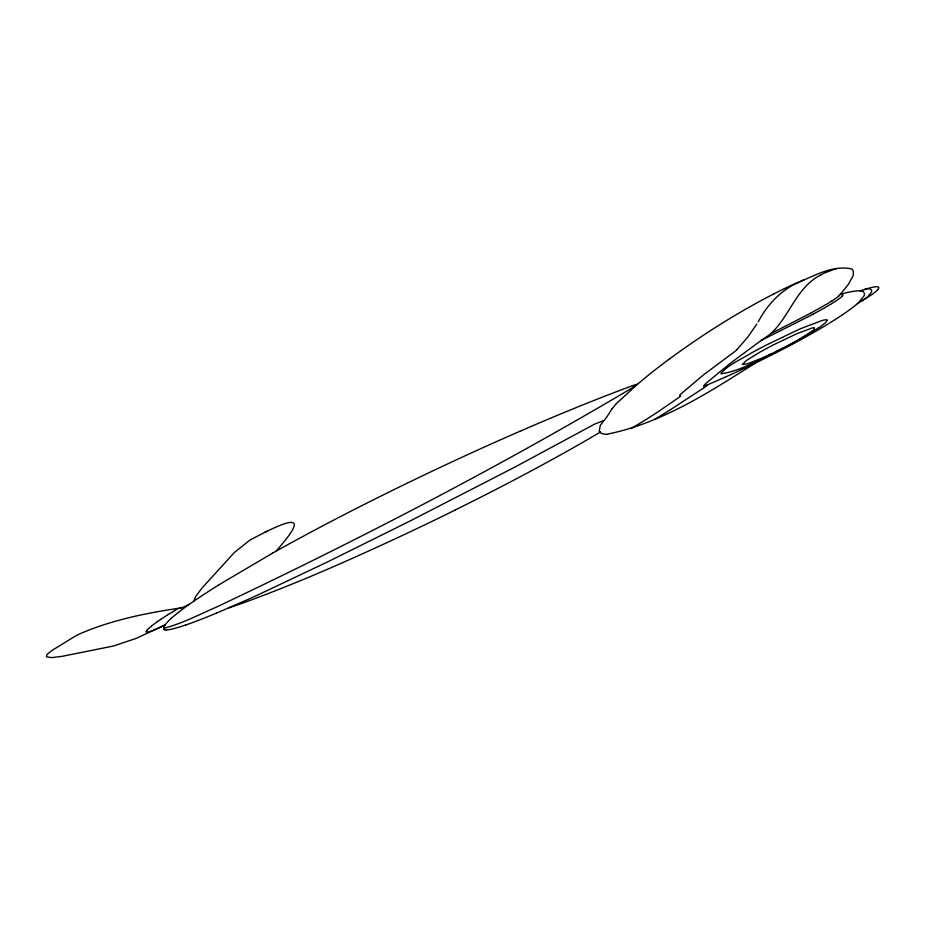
<?xml version="1.0" encoding="UTF-8"?>
<svg xmlns="http://www.w3.org/2000/svg" width="925" height="925" viewBox="0 0 925 925"><rect width="100%" height="100%" fill="white"/><g stroke="black" fill="none" stroke-linecap="round" stroke-linejoin="round"><path stroke-width="1.39" d="M163.644 628.711L163.713 628.191A178.224 21.414 -25.4 0 1 171.067 618.397M193.845 601.146L195.591 596.625L202.217 587.814L234.326 552.526L249.738 540.235L264.851 532.268M146.104 631.44L147.133 629.971M680.707 396.201L657.386 412.249A283.79 34.098 -25.4 0 1 650.344 416.782L649.315 417.441A222.775 26.767 -25.4 0 1 643.43 421.141L635.117 426.194M609.563 412.723L611.864 409.023M609.089 413.498L606.522 417.383M758.246 321.773C766.663 305.921 779.081 292.046 795.246 283.906C812.89 276.459 832.35 264.642 851.798 268.967A282.749 33.971 -25.4 0 1 853.324 271.383L853.336 274.343A422.32 50.736 -25.4 0 1 852.642 276.737L848.144 284.703L840.05 294.601M756.789 324.108L747.689 337.209L736.867 349.743M612.015 408.804L615.807 404.156M606.384 417.568L600.383 425.153L599.192 431.177M276.101 551.184C291.595 533.17 308.753 512.138 273.904 528.025A8.695 1.041 -25.4 0 0 272.667 528.557L265.082 532.176M842.293 296.081L842.421 295.931A38.862 4.671 -25.4 0 1 833.275 302.637L831.563 303.735M877.617 289.803L876.703 290.728A51.291 6.163 -25.4 0 1 861.927 300.856A32.109 3.862 -25.4 0 0 859.105 302.556L857.417 303.643M839.831 294.832L839.067 295.665M762.304 339.648L769.739 334.584A26.617 3.203 -25.4 0 0 770.201 334.226C789.534 316.986 796.113 287.467 820.51 275.118M147.306 629.786L151.538 626.028M736.601 350.02L735.097 351.292A36.988 4.44 -25.4 0 1 734.554 351.708L703.659 374.752L680.881 393.992A57.211 6.868 -25.4 0 0 679.736 395.403M603.84 420.551L594.787 424.032L515.953 466.535L409.717 521.168L328.306 561.567L258.734 594.544A234.973 28.224 -25.4 0 1 247.75 599.527L216.369 613.183M616.131 403.832L637.926 383.829M171.137 618.362L174.409 615.622M174.628 615.437L178.213 612.558M151.735 625.878L156.845 622.039M178.456 612.35L182.306 609.39M706.249 386.153L706.492 385.968A6.498 0.786 -25.4 0 0 707.116 385.401M182.572 609.193L185.636 606.927A273.222 32.826 -25.4 0 1 219.19 584.658M669.596 358.877C702.63 334.584 737.41 312.615 773.878 293.861M761.842 339.949L730.415 363.224L706.295 383.042A112.943 13.574 -25.4 0 0 705.07 384.268L704.954 384.384A58.078 6.972 -25.4 0 0 704.249 385.205L703.856 386.002M157.123 621.831L160.753 619.322M706.064 386.303L704.168 387.61M703.717 387.922L670.567 409.648M755.054 363.213C709.013 392.385 661.155 423.43 607.043 434.207M160.915 619.207L166.951 615.31M172.617 611.853L171.483 612.639A23.518 2.821 -25.4 0 0 170.454 613.217L168.778 614.212M172.894 611.668L175.472 610.038M830.951 301.585L832.234 300.764M670.22 409.856L665.792 412.619M219.121 584.681L272.401 553.254M830.349 301.943L829.008 302.776M635.406 385.968L634.284 386.65M665.364 412.874L656.912 417.973A30.097 3.619 -25.4 0 1 655.686 418.69L654.923 419.118M167.263 615.125L168.477 614.385M828.303 323.831L828.303 323.831A139.409 16.754 -25.4 0 1 724.564 377.435M633.498 387.124C498.448 467.368 358.773 539.691 216.82 606.916C199.708 614.316 182.433 623.415 164.592 628.098M861.927 300.856L867.812 296.578L871.177 292.543A120.088 14.43 -25.4 0 0 871.674 290.334C869.142 286.472 862.574 290.67 859.961 290.832M600.637 431.929L590.15 438.08A348.806 41.903 -25.4 0 1 454.915 510.137M175.669 609.922L178.132 608.615M810.52 313.251L771.092 333.486M810.682 313.159L827.343 303.782A60.31 7.25 -25.4 0 0 828.187 303.273M813.26 314.107L812.636 314.442M813.457 314.003L823.886 308.233A68.658 8.244 -25.4 0 0 830.916 304.128M812.451 314.546L760.662 340.712M165.008 624.918L136.287 638.343L113.532 645.997L61.709 656.403L51.523 657.629L46.412 656.762L47.013 654.53L51.627 650.633L75.943 635.741A14.904 1.792 -25.4 0 1 80.51 633.544C112.445 619.762 146.983 612.963 181.196 607.864M164.87 624.999L164.396 625.242A18.246 2.197 -25.4 0 1 158.568 628.087L158.441 628.144M775.37 351.893L775.485 351.847A53.65 6.44 -25.4 0 0 808.346 333.717C810.381 332.029 815.434 329.982 814.324 327.704A19.633 2.359 -25.4 0 0 812.173 327.982L796.968 333.647L774.375 344.401A61.2 7.354 -25.4 0 0 759.714 352.275L746.406 360.484L742.312 364.508L747.724 363.779L763.46 357.455A54.309 6.521 -25.4 0 0 772.097 353.466M265.232 532.106L267.244 531.227M792.471 284.808L803.27 279.986A13.447 1.619 -25.4 0 1 803.975 279.697M157.909 628.387L157.343 628.642A14.072 1.688 -25.4 0 1 151.827 630.931L151.665 630.977M724.553 377.446L704.896 386.002M706.018 385.586L706.642 385.367M632.584 385.679L636.111 384.395M151.388 631.081L151.064 631.197A13.517 1.619 -25.4 0 1 147.711 632.145L147.561 632.168M186.098 624.837L185.289 625.115A78.949 9.481 -25.4 0 1 169.402 629.613L166.234 630.029M864.228 289.606L867.026 288.727A51.21 6.151 -25.4 0 1 877.686 289.745M840.386 294.231L844.19 293.248A138.496 16.638 -25.4 0 1 860.458 290.808L863.198 291.456L864.505 293.595A180.583 21.691 -25.4 0 1 863.915 296.081L858.446 302.729A137.998 16.581 -25.4 0 1 829.436 323.137M836.582 268.47L824.476 272.968A12.198 1.468 -25.4 0 0 820.544 275.107M165.922 630.029L164.396 629.763M164.153 629.624L163.679 628.931M679.667 395.796A12.441 1.492 -25.4 0 1 680.037 395.264M634.978 426.24A21.969 2.636 -25.4 0 1 631 428.564M704.122 386.176A8.603 1.029 -25.4 0 1 704.006 386.153M839.172 295.653A35.057 4.209 -25.4 0 1 832.13 300.798M840.559 294.485A30.537 3.665 -25.4 0 1 842.768 295.491M189.197 604.326A8.764 1.052 -25.4 0 1 184.861 606.407L184.167 606.707A8.614 1.041 -25.4 0 1 183.046 607.17L182.306 607.459A8.024 0.96 -25.4 0 1 181.057 607.91M180.051 608.199A6.845 0.821 -25.4 0 1 179.554 608.222M228.695 607.945A188.688 22.674 -25.4 0 0 235.112 605.771C294.832 584.681 352.714 558.735 410.029 531.887A344.366 41.371 -25.4 0 0 454.95 510.149M216.415 613.136A103.646 12.453 -25.4 0 1 185.937 624.942M519.85 431.339A357.628 42.966 -25.4 0 1 632.688 385.621M519.746 431.362A370.717 44.539 -25.4 0 0 393.009 490.1L388.604 492.285A352.598 42.365 -25.4 0 0 272.308 553.277M164.257 628.144A27.068 3.249 -25.4 0 1 163.713 628.191M606.731 434.368A200.413 24.073 -25.4 0 1 599.55 431.212M638.007 383.794A667.584 80.198 -25.4 0 1 669.527 358.9M147.283 632.214A18.835 2.266 -25.4 0 1 146.277 632.099M773.89 293.861A65.71 7.897 -25.4 0 1 792.471 284.796M827.17 320.247L825.724 322.582L820.359 326.756L797.454 340.585A89.737 10.776 -25.4 0 1 782.307 348.667C762.42 357.605 742.775 370.555 721.142 373.804L721.014 373.307C728.75 364.404 740.509 359.825 750.337 353.57A89.713 10.776 -25.4 0 1 765.946 345.233L800.079 328.872L822.048 320.512A29.045 3.492 -25.4 0 1 826.696 319.9L827.17 320.247"/></g></svg>
